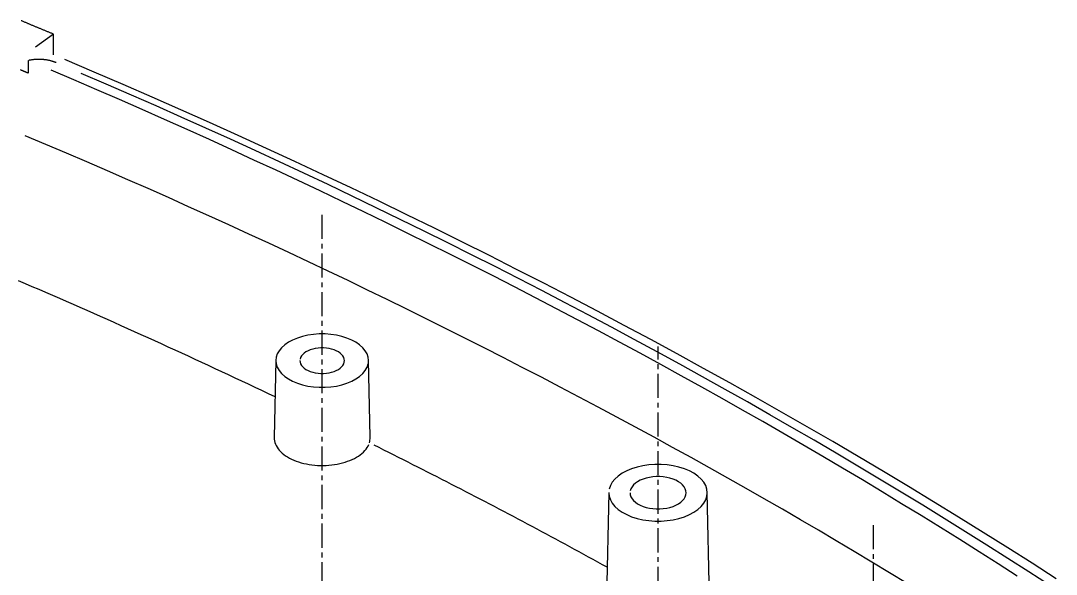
# Model space of a CAD drawing. Extents: x 129 to 859, y 362 to 693.
# Drawn here: x 419.3 to 473, y 421.7 to 450.4 of the extents above; entities that cross this region are included whole.
import ezdxf

# ---------------------------------------------------------------- set-up
doc = ezdxf.new("R2010")
doc.units = 0
doc.header["$MEASUREMENT"] = 0
doc.linetypes.add('CENTER', pattern=[2, 1.25, -0.25, 0.25, -0.25])
doc.layers.add('1', color=7, linetype='Continuous')
doc.layers.add('12', color=7, linetype='Continuous')

msp = doc.modelspace()

# ---------------------------------------------------------------- linework, layer by layer
at = {"layer": '1', "color": 43, "linetype": 'CENTER'}
for p, q in [((434.95, 421.073), (434.95, 440.342)), ((452.35, 410.833), (452.35, 433.497)), ((463.517, 404.992), (463.517, 424.257))]:
    msp.add_line(p, q, dxfattribs=at)
at = {"layer": '12', "color": 252, "linetype": 'Continuous'}
for p, q in [((421.028, 449.685), (420.104, 449.002)), ((421.028, 448.614), (421.028, 449.685)), ((419.722, 448.317), (419.722, 447.664)), ((432.55, 432.784), (432.465, 428.784)), ((437.435, 428.804), (437.35, 432.784)), ((449.801, 425.94), (449.643, 418.552)), ((455.057, 418.552), (454.899, 425.94))]:
    msp.add_line(p, q, dxfattribs=at)
for points in [[(421.028, 449.685, 0), (420.994, 449.699, 0), (420.96, 449.713, 0), (420.926, 449.728, 0), (420.891, 449.742, 0), (420.857, 449.756, 0), (420.823, 449.77, 0), (420.789, 449.785, 0), (420.755, 449.799, 0), (420.721, 449.813, 0), (420.686, 449.827, 0), (420.652, 449.842, 0), (420.618, 449.856, 0), (420.584, 449.87, 0), (420.549, 449.885, 0), (420.515, 449.899, 0), (420.481, 449.913, 0), (420.447, 449.927, 0), (420.413, 449.941, 0), (420.378, 449.956, 0), (420.344, 449.97, 0), (420.31, 449.984, 0), (420.276, 449.998, 0), (420.241, 450.013, 0), (420.207, 450.027, 0), (420.173, 450.041, 0), (420.139, 450.055, 0), (420.104, 450.07, 0), (420.07, 450.084, 0), (420.036, 450.098, 0), (420.002, 450.112, 0), (419.967, 450.126, 0), (419.933, 450.141, 0), (419.899, 450.155, 0), (419.864, 450.169, 0), (419.83, 450.183, 0), (419.796, 450.197, 0), (419.762, 450.212, 0), (419.727, 450.226, 0), (419.693, 450.24, 0), (419.659, 450.254, 0), (419.624, 450.268, 0), (419.59, 450.282, 0), (419.556, 450.297, 0), (419.521, 450.311, 0), (419.487, 450.325, 0), (419.453, 450.339, 0), (419.418, 450.353, 0), (419.384, 450.367, 0), (419.35, 450.382, 0)], [(421.161, 448.21, 0), (421.137, 448.22, 0), (421.112, 448.23, 0), (421.087, 448.24, 0), (421.061, 448.249, 0), (421.035, 448.258, 0), (421.009, 448.267, 0), (420.982, 448.275, 0), (420.955, 448.283, 0), (420.928, 448.291, 0), (420.901, 448.298, 0), (420.873, 448.306, 0), (420.845, 448.312, 0), (420.817, 448.319, 0), (420.789, 448.325, 0), (420.76, 448.331, 0), (420.731, 448.337, 0), (420.702, 448.342, 0), (420.673, 448.347, 0), (420.644, 448.351, 0), (420.615, 448.355, 0), (420.585, 448.359, 0), (420.555, 448.362, 0), (420.526, 448.366, 0), (420.496, 448.368, 0), (420.466, 448.371, 0), (420.435, 448.373, 0), (420.405, 448.374, 0), (420.375, 448.376, 0), (420.345, 448.377, 0), (420.315, 448.378, 0), (420.284, 448.378, 0), (420.254, 448.378, 0), (420.224, 448.377, 0), (420.193, 448.377, 0), (420.163, 448.375, 0), (420.133, 448.374, 0), (420.103, 448.372, 0), (420.073, 448.37, 0), (420.043, 448.368, 0), (420.013, 448.365, 0), (419.983, 448.361, 0), (419.953, 448.358, 0), (419.924, 448.354, 0), (419.894, 448.35, 0), (419.865, 448.345, 0), (419.836, 448.34, 0), (419.807, 448.335, 0), (419.779, 448.329, 0), (419.75, 448.323, 0)], [(472.982, 421.463, 0), (471.727, 422.269, 0), (470.464, 423.071, 0), (469.193, 423.869, 0), (467.915, 424.663, 0), (466.628, 425.453, 0), (465.334, 426.238, 0), (464.032, 427.02, 0), (462.723, 427.797, 0), (461.406, 428.569, 0), (460.081, 429.337, 0), (458.749, 430.101, 0), (457.409, 430.861, 0), (456.062, 431.616, 0), (454.708, 432.367, 0), (453.346, 433.114, 0), (451.977, 433.855, 0), (450.601, 434.593, 0), (449.218, 435.326, 0), (447.827, 436.054, 0), (446.429, 436.778, 0), (445.024, 437.497, 0), (443.612, 438.212, 0), (442.194, 438.922, 0), (440.768, 439.627, 0), (439.335, 440.328, 0), (437.896, 441.024, 0), (436.449, 441.715, 0), (434.996, 442.402, 0), (433.536, 443.084, 0), (432.07, 443.761, 0), (430.597, 444.433, 0), (429.117, 445.1, 0), (427.631, 445.763, 0), (426.138, 446.42, 0), (424.639, 447.073, 0), (423.134, 447.721, 0), (421.622, 448.364, 0)], [(419.722, 447.664, 0), (419.697, 447.674, 0), (419.673, 447.685, 0), (419.648, 447.695, 0), (419.623, 447.705, 0), (419.599, 447.716, 0), (419.574, 447.726, 0), (419.55, 447.736, 0), (419.525, 447.746, 0), (419.501, 447.757, 0), (419.476, 447.767, 0), (419.452, 447.777, 0), (419.427, 447.788, 0), (419.402, 447.798, 0), (419.378, 447.808, 0), (419.353, 447.819, 0), (419.329, 447.829, 0)], [(470.954, 421.606, 0), (469.969, 422.237, 0), (468.979, 422.866, 0), (467.984, 423.492, 0), (466.984, 424.115, 0), (465.98, 424.736, 0), (464.97, 425.354, 0), (463.956, 425.969, 0), (462.937, 426.582, 0), (461.914, 427.192, 0), (460.885, 427.8, 0), (459.852, 428.405, 0), (458.815, 429.007, 0), (457.772, 429.607, 0), (456.725, 430.204, 0), (455.674, 430.798, 0), (454.618, 431.39, 0), (453.557, 431.978, 0), (452.492, 432.564, 0), (451.422, 433.148, 0), (450.348, 433.728, 0), (449.269, 434.306, 0), (448.186, 434.881, 0), (447.098, 435.453, 0), (446.006, 436.023, 0), (444.909, 436.589, 0), (443.809, 437.153, 0), (442.703, 437.714, 0), (441.594, 438.272, 0), (440.48, 438.827, 0), (439.362, 439.379, 0), (438.24, 439.928, 0), (437.113, 440.475, 0), (435.982, 441.018, 0), (434.847, 441.559, 0), (433.708, 442.097, 0), (432.565, 442.632, 0), (431.418, 443.163, 0), (430.266, 443.692, 0), (429.111, 444.218, 0), (427.951, 444.741, 0), (426.787, 445.261, 0), (425.619, 445.778, 0), (424.448, 446.292, 0), (423.272, 446.803, 0), (422.093, 447.311, 0), (420.909, 447.815, 0)], [(472.638, 421.124, 0), (471.557, 421.823, 0), (470.471, 422.519, 0), (469.379, 423.212, 0), (468.281, 423.902, 0), (467.177, 424.588, 0), (466.067, 425.272, 0), (464.951, 425.952, 0), (463.83, 426.629, 0), (462.703, 427.303, 0), (461.57, 427.974, 0), (460.431, 428.642, 0), (459.287, 429.306, 0), (458.137, 429.967, 0), (456.982, 430.625, 0), (455.821, 431.279, 0), (454.654, 431.931, 0), (453.482, 432.579, 0), (452.304, 433.223, 0), (451.121, 433.864, 0), (449.933, 434.502, 0), (448.739, 435.137, 0), (447.539, 435.768, 0), (446.335, 436.395, 0), (445.125, 437.02, 0), (443.909, 437.64, 0), (442.689, 438.258, 0), (441.463, 438.872, 0), (440.232, 439.482, 0), (438.995, 440.089, 0), (437.754, 440.692, 0), (436.508, 441.292, 0), (435.256, 441.888, 0), (433.999, 442.481, 0), (432.738, 443.07, 0), (431.471, 443.656, 0), (430.199, 444.238, 0), (428.923, 444.816, 0), (427.641, 445.391, 0), (426.355, 445.962, 0), (425.064, 446.53, 0), (423.768, 447.093, 0), (422.467, 447.653, 0)], [(465.251, 421.222, 0), (464.34, 421.777, 0), (463.424, 422.33, 0), (462.505, 422.88, 0), (461.582, 423.429, 0), (460.655, 423.975, 0), (459.724, 424.519, 0), (458.79, 425.062, 0), (457.852, 425.601, 0), (456.91, 426.139, 0), (455.964, 426.675, 0), (455.015, 427.208, 0), (454.062, 427.739, 0), (453.105, 428.268, 0), (452.144, 428.794, 0), (451.18, 429.319, 0), (450.212, 429.841, 0), (449.241, 430.361, 0), (448.266, 430.879, 0), (447.287, 431.394, 0), (446.305, 431.907, 0), (445.319, 432.418, 0), (444.33, 432.926, 0), (443.337, 433.433, 0), (442.341, 433.937, 0), (441.341, 434.438, 0), (440.338, 434.937, 0), (439.331, 435.434, 0), (438.321, 435.929, 0), (437.307, 436.421, 0), (436.29, 436.911, 0), (435.269, 437.399, 0), (434.245, 437.884, 0), (433.218, 438.367, 0), (432.187, 438.847, 0), (431.153, 439.325, 0), (430.116, 439.801, 0), (429.076, 440.274, 0), (428.032, 440.745, 0), (426.985, 441.213, 0), (425.934, 441.679, 0), (424.881, 442.143, 0), (423.824, 442.604, 0), (422.764, 443.062, 0), (421.701, 443.518, 0), (420.634, 443.972, 0), (419.565, 444.423, 0)], [(432.51, 430.888, 0), (432.167, 431.052, 0), (431.824, 431.215, 0), (431.48, 431.378, 0), (431.136, 431.54, 0), (430.792, 431.703, 0), (430.447, 431.865, 0), (430.102, 432.026, 0), (429.757, 432.188, 0), (429.411, 432.349, 0), (429.065, 432.51, 0), (428.718, 432.671, 0), (428.371, 432.831, 0), (428.024, 432.991, 0), (427.676, 433.151, 0), (427.328, 433.311, 0), (426.979, 433.47, 0), (426.63, 433.629, 0), (426.281, 433.788, 0), (425.931, 433.947, 0), (425.581, 434.105, 0), (425.231, 434.263, 0), (424.88, 434.42, 0), (424.529, 434.578, 0), (424.178, 434.735, 0), (423.826, 434.892, 0), (423.474, 435.048, 0), (423.121, 435.204, 0), (422.768, 435.36, 0), (422.415, 435.516, 0), (422.061, 435.672, 0), (421.707, 435.827, 0), (421.352, 435.982, 0), (420.997, 436.136, 0), (420.642, 436.291, 0), (420.287, 436.445, 0), (419.931, 436.598, 0), (419.574, 436.752, 0), (419.218, 436.905, 0)], [(437.35, 432.767, 0), (437.331, 432.941, 0), (437.275, 433.112, 0), (437.182, 433.277, 0), (437.053, 433.435, 0), (436.892, 433.582, 0), (436.7, 433.716, 0), (436.48, 433.835, 0), (436.236, 433.937, 0), (435.972, 434.021, 0), (435.692, 434.085, 0), (435.4, 434.128, 0), (435.101, 434.15, 0), (434.799, 434.15, 0), (434.5, 434.128, 0), (434.209, 434.085, 0), (433.928, 434.021, 0), (433.664, 433.937, 0), (433.42, 433.835, 0), (433.201, 433.716, 0), (433.009, 433.582, 0), (432.847, 433.435, 0), (432.719, 433.277, 0), (432.626, 433.112, 0), (432.569, 432.941, 0), (432.55, 432.767, 0), (432.569, 432.594, 0), (432.626, 432.423, 0), (432.719, 432.257, 0), (432.847, 432.1, 0), (433.009, 431.953, 0), (433.201, 431.819, 0), (433.42, 431.7, 0), (433.664, 431.597, 0), (433.928, 431.514, 0), (434.209, 431.449, 0), (434.5, 431.406, 0), (434.799, 431.384, 0), (435.101, 431.384, 0), (435.4, 431.406, 0), (435.692, 431.449, 0), (435.972, 431.514, 0), (436.236, 431.597, 0), (436.48, 431.7, 0), (436.7, 431.819, 0), (436.892, 431.953, 0), (437.053, 432.1, 0), (437.182, 432.257, 0), (437.275, 432.423, 0), (437.331, 432.594, 0)], [(433.8, 432.767, 0), (433.809, 432.684, 0), (433.836, 432.602, 0), (433.881, 432.523, 0), (433.942, 432.447, 0), (434.02, 432.377, 0), (434.112, 432.313, 0), (434.217, 432.256, 0), (434.334, 432.207, 0), (434.461, 432.167, 0), (434.595, 432.136, 0), (434.735, 432.115, 0), (434.878, 432.105, 0), (435.022, 432.105, 0), (435.166, 432.115, 0), (435.306, 432.136, 0), (435.44, 432.167, 0), (435.566, 432.207, 0), (435.683, 432.256, 0), (435.788, 432.313, 0), (435.881, 432.377, 0), (435.958, 432.447, 0), (436.019, 432.523, 0), (436.064, 432.602, 0), (436.091, 432.684, 0), (436.1, 432.767, 0), (436.091, 432.851, 0), (436.064, 432.932, 0), (436.019, 433.012, 0), (435.958, 433.087, 0), (435.881, 433.158, 0), (435.788, 433.222, 0), (435.683, 433.279, 0), (435.566, 433.328, 0), (435.44, 433.368, 0), (435.306, 433.399, 0), (435.166, 433.419, 0), (435.022, 433.43, 0), (434.878, 433.43, 0), (434.735, 433.419, 0), (434.595, 433.399, 0), (434.461, 433.368, 0), (434.334, 433.328, 0), (434.217, 433.279, 0), (434.112, 433.222, 0), (434.02, 433.158, 0), (433.942, 433.087, 0), (433.881, 433.012, 0), (433.836, 432.932, 0), (433.809, 432.851, 0)], [(432.465, 428.784, 0), (432.467, 428.699, 0), (432.479, 428.614, 0), (432.499, 428.529, 0), (432.528, 428.446, 0), (432.565, 428.363, 0), (432.611, 428.282, 0), (432.665, 428.202, 0), (432.727, 428.125, 0), (432.797, 428.05, 0), (432.874, 427.977, 0), (432.959, 427.907, 0), (433.051, 427.841, 0), (433.15, 427.777, 0), (433.255, 427.717, 0), (433.366, 427.661, 0), (433.483, 427.608, 0), (433.604, 427.56, 0), (433.731, 427.516, 0), (433.862, 427.476, 0), (433.996, 427.441, 0), (434.135, 427.411, 0), (434.276, 427.385, 0), (434.419, 427.365, 0), (434.564, 427.349, 0), (434.711, 427.338, 0), (434.858, 427.332, 0), (435.006, 427.332, 0), (435.154, 427.336, 0), (435.3, 427.346, 0), (435.446, 427.36, 0), (435.59, 427.38, 0), (435.731, 427.404, 0), (435.87, 427.433, 0), (436.006, 427.467, 0), (436.138, 427.506, 0), (436.265, 427.549, 0), (436.388, 427.596, 0), (436.506, 427.648, 0), (436.619, 427.703, 0), (436.725, 427.762, 0), (436.826, 427.825, 0), (436.919, 427.891, 0), (437.006, 427.96, 0), (437.085, 428.032, 0), (437.157, 428.106, 0), (437.221, 428.183, 0), (437.277, 428.262, 0), (437.325, 428.343, 0), (437.364, 428.425, 0)], [(449.718, 422.061, 0), (449.477, 422.193, 0), (449.236, 422.326, 0), (448.995, 422.458, 0), (448.753, 422.59, 0), (448.512, 422.722, 0), (448.27, 422.854, 0), (448.028, 422.985, 0), (447.785, 423.117, 0), (447.542, 423.248, 0), (447.3, 423.379, 0), (447.056, 423.511, 0), (446.813, 423.641, 0), (446.569, 423.772, 0), (446.326, 423.903, 0), (446.082, 424.033, 0), (445.837, 424.164, 0), (445.593, 424.294, 0), (445.348, 424.424, 0), (445.103, 424.554, 0), (444.858, 424.684, 0), (444.612, 424.813, 0), (444.367, 424.943, 0), (444.121, 425.072, 0), (443.875, 425.201, 0), (443.628, 425.33, 0), (443.382, 425.459, 0), (443.135, 425.588, 0), (442.888, 425.717, 0), (442.64, 425.845, 0), (442.393, 425.973, 0), (442.145, 426.102, 0), (441.897, 426.23, 0), (441.649, 426.357, 0), (441.401, 426.485, 0), (441.152, 426.613, 0), (440.903, 426.74, 0), (440.654, 426.867, 0), (440.405, 426.995, 0), (440.155, 427.122, 0), (439.905, 427.248, 0), (439.655, 427.375, 0), (439.405, 427.502, 0), (439.155, 427.628, 0), (438.904, 427.754, 0), (438.653, 427.88, 0), (438.402, 428.006, 0), (438.151, 428.132, 0), (437.899, 428.258, 0), (437.647, 428.383, 0)], [(449.801, 425.922, 0), (449.821, 425.737, 0), (449.881, 425.556, 0), (449.98, 425.38, 0), (450.116, 425.213, 0), (450.288, 425.057, 0), (450.492, 424.914, 0), (450.725, 424.788, 0), (450.984, 424.679, 0), (451.265, 424.59, 0), (451.562, 424.522, 0), (451.872, 424.476, 0), (452.19, 424.453, 0), (452.51, 424.453, 0), (452.828, 424.476, 0), (453.138, 424.522, 0), (453.435, 424.59, 0), (453.716, 424.679, 0), (453.975, 424.788, 0), (454.208, 424.914, 0), (454.412, 425.057, 0), (454.584, 425.213, 0), (454.72, 425.38, 0), (454.819, 425.556, 0), (454.879, 425.737, 0), (454.899, 425.922, 0), (454.879, 426.106, 0), (454.819, 426.288, 0), (454.72, 426.464, 0), (454.584, 426.631, 0), (454.412, 426.787, 0), (454.208, 426.929, 0), (453.975, 427.056, 0), (453.716, 427.165, 0), (453.435, 427.254, 0), (453.138, 427.322, 0), (452.828, 427.368, 0), (452.51, 427.391, 0), (452.19, 427.391, 0), (451.872, 427.368, 0), (451.562, 427.322, 0), (451.265, 427.254, 0), (450.984, 427.165, 0), (450.725, 427.056, 0), (450.492, 426.929, 0), (450.288, 426.787, 0), (450.116, 426.631, 0), (449.98, 426.464, 0), (449.881, 426.288, 0), (449.821, 426.106, 0)], [(450.9, 425.922, 0), (450.911, 425.817, 0), (450.946, 425.714, 0), (451.002, 425.614, 0), (451.079, 425.519, 0), (451.177, 425.43, 0), (451.293, 425.349, 0), (451.426, 425.277, 0), (451.573, 425.215, 0), (451.733, 425.164, 0), (451.902, 425.126, 0), (452.078, 425.1, 0), (452.259, 425.086, 0), (452.441, 425.086, 0), (452.622, 425.1, 0), (452.798, 425.126, 0), (452.967, 425.164, 0), (453.127, 425.215, 0), (453.274, 425.277, 0), (453.407, 425.349, 0), (453.523, 425.43, 0), (453.621, 425.519, 0), (453.698, 425.614, 0), (453.754, 425.714, 0), (453.789, 425.817, 0), (453.8, 425.922, 0), (453.789, 426.027, 0), (453.754, 426.13, 0), (453.698, 426.23, 0), (453.621, 426.325, 0), (453.523, 426.414, 0), (453.407, 426.495, 0), (453.274, 426.567, 0), (453.127, 426.629, 0), (452.967, 426.679, 0), (452.798, 426.718, 0), (452.622, 426.744, 0), (452.441, 426.757, 0), (452.259, 426.757, 0), (452.078, 426.744, 0), (451.902, 426.718, 0), (451.733, 426.679, 0), (451.573, 426.629, 0), (451.426, 426.567, 0), (451.293, 426.495, 0), (451.177, 426.414, 0), (451.079, 426.325, 0), (451.002, 426.23, 0), (450.946, 426.13, 0), (450.911, 426.027, 0)]]:
    msp.add_polyline3d(points, dxfattribs=at)
msp.add_open_spline([(437.395, 428.509), (437.424, 428.599), (437.437, 428.697), (437.435, 428.797)], degree=3, dxfattribs=at)

doc.saveas('drawing.dxf')
